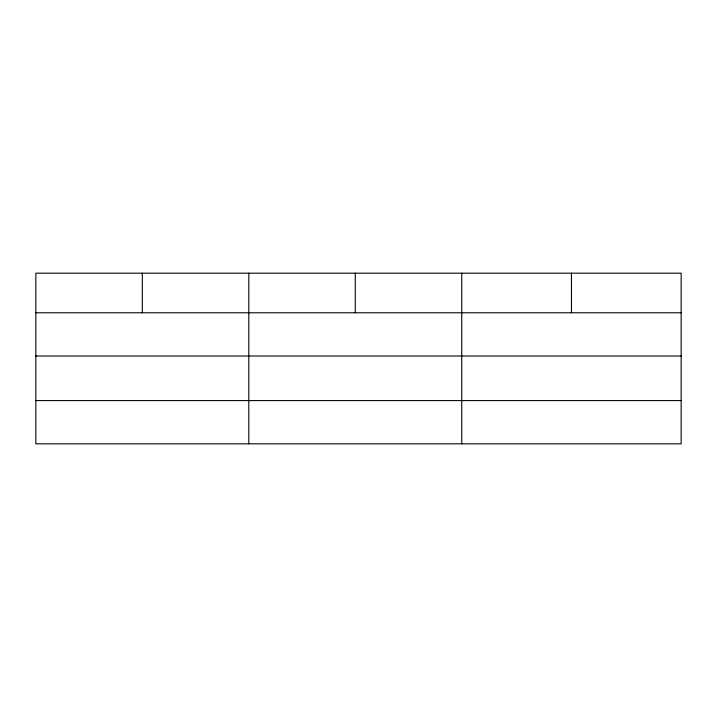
<?xml version="1.0" encoding="UTF-8"?>
<svg xmlns="http://www.w3.org/2000/svg" width="717" height="717" viewBox="0 0 717 717"><rect width="100%" height="100%" fill="white"/><g stroke="black" fill="none" stroke-linecap="round" stroke-linejoin="round"><path stroke-width="1.08" d="M681.15 356.017L681.15 273.177L35.85 273.177L35.85 443.823L681.15 443.823L681.15 356.017L35.85 356.017M35.85 312.773L681.15 312.773M35.85 400.579L681.15 400.579M571.449 273.177L571.449 312.773M461.748 273.177L461.748 443.823M355.273 273.177L355.273 312.773M248.799 273.177L248.799 443.823M142.325 273.177L142.325 312.773"/></g></svg>
